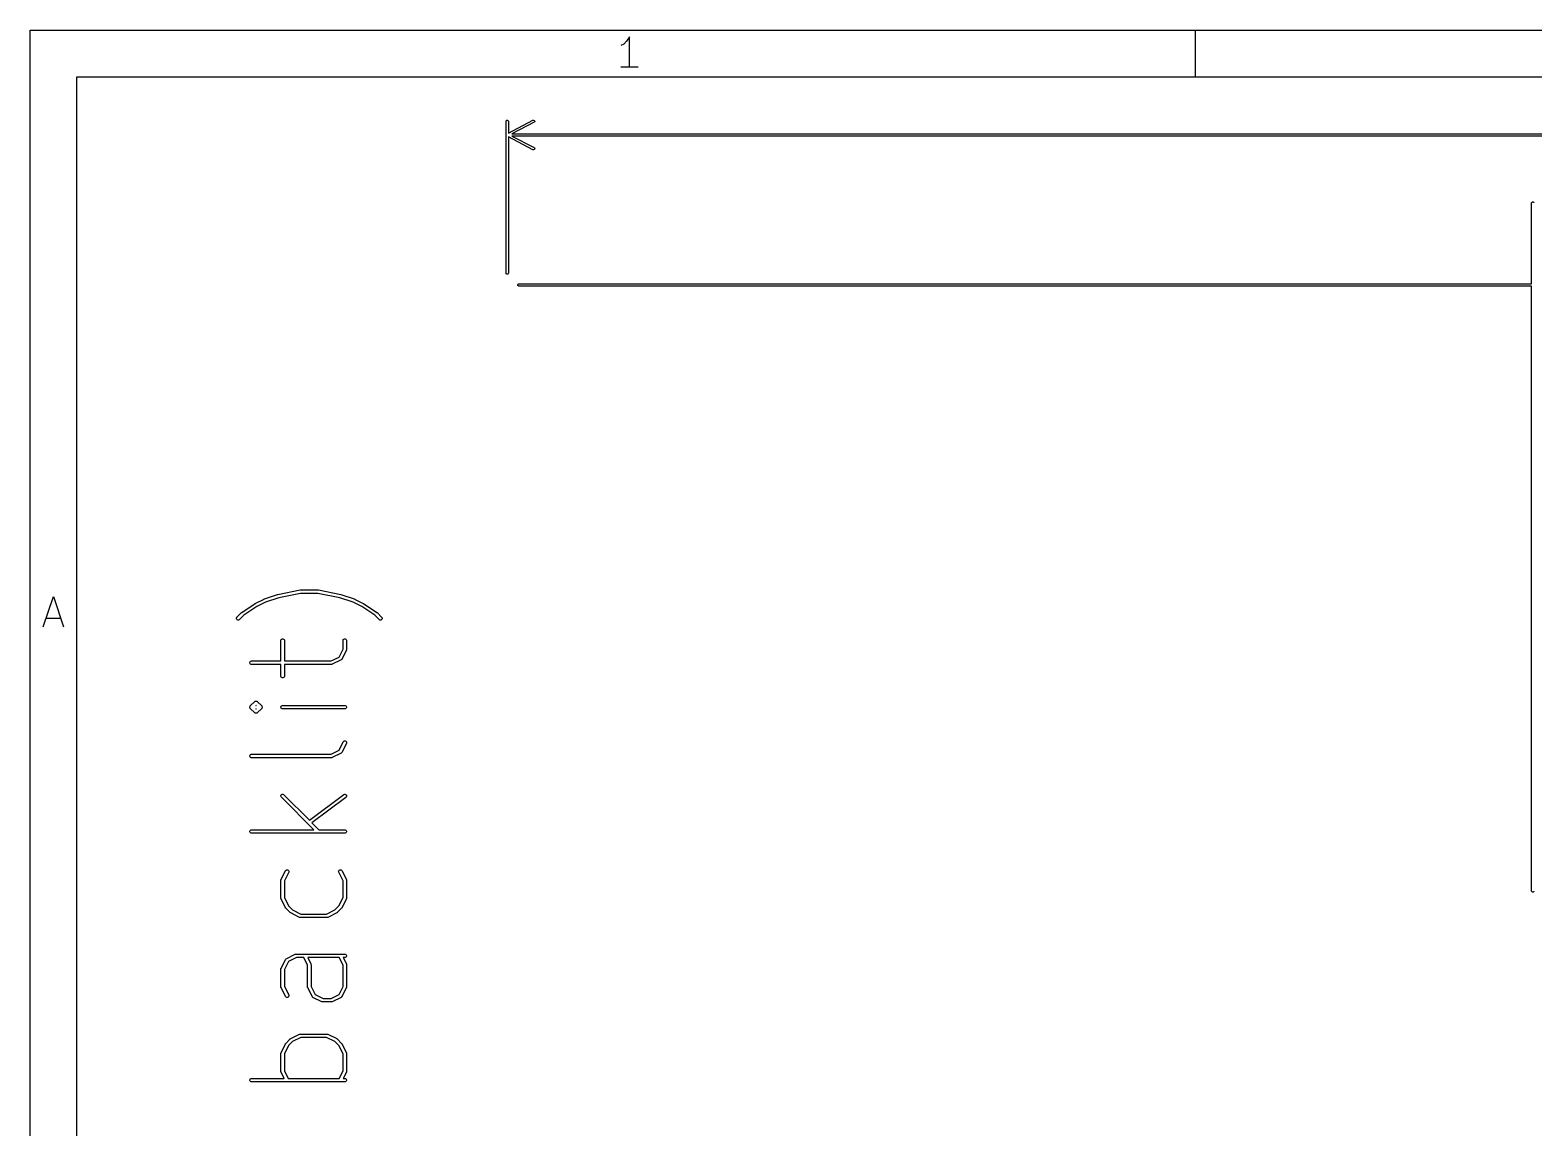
# Model space of a CAD drawing. Header units: inches. Extents: x 0.4 to 11.3, y -7.9 to -0.4.
# Drawn here: x 0.394 to 2.934, y -2.248 to -0.394 of the extents above; entities that cross this region are included whole.
import ezdxf

# ---------------------------------------------------------------- set-up
doc = ezdxf.new("R2010")
doc.units = ezdxf.units.IN
doc.header["$MEASUREMENT"] = 0
doc.layers.add('User.Drawings', color=9, linetype='CONTINUOUS', true_color=0xc2c2c2)

msp = doc.modelspace()

# ---------------------------------------------------------------- linework, layer by layer
at = {"layer": 'BLACK', "linetype": 'CONTINUOUS'}
for p, q in [((0.3937, -0.3937), (11.2993, -0.3937)), ((0.3937, -7.8743), (0.3937, -0.3937)), ((1.4062, -0.4053), (1.4013, -0.4126)), ((1.4062, -0.4564), (1.4062, -0.4053)), ((2.3622, -0.4724), (2.3622, -0.3937)), ((1.3965, -0.4174), (1.3916, -0.4199)), ((1.4013, -0.4126), (1.3965, -0.4174)), ((1.4208, -0.4564), (1.3916, -0.4564)), ((0.4724, -0.4724), (11.2206, -0.4724)), ((0.4724, -7.7956), (0.4724, -0.4724)), ((0.416, -1.4013), (0.4331, -1.3501)), ((0.4331, -1.3501), (0.4501, -1.4013)), ((0.4209, -1.3867), (0.4453, -1.3867))]:
    msp.add_line(p, q, dxfattribs=at)
at = {"layer": 'User.Drawings', "linetype": 'CONTINUOUS'}
for p, q in [((1.1977, -0.5478), (1.1978, -0.547)), ((1.1977, -0.8044), (1.1977, -0.5478)), ((1.1978, -0.547), (1.1989, -0.546)), ((1.1989, -0.546), (1.2004, -0.546)), ((1.2004, -0.546), (1.2015, -0.547)), ((1.2015, -0.547), (1.2016, -0.5478)), ((1.2016, -0.5676), (1.2431, -0.546)), ((1.2016, -0.5478), (1.2016, -0.5676)), ((1.2449, -0.5495), (1.2077, -0.5689)), ((1.2431, -0.546), (1.2438, -0.5458)), ((1.2438, -0.5458), (1.2453, -0.5463)), ((1.2455, -0.549), (1.2449, -0.5495)), ((1.2453, -0.5463), (1.246, -0.5476)), ((1.246, -0.5476), (1.2455, -0.549)), ((1.2431, -0.5957), (1.2016, -0.5741)), ((1.2016, -0.5741), (1.2016, -0.8044)), ((1.2077, -0.5689), (5.6992, -0.5689)), ((5.6992, -0.5728), (1.2077, -0.5728)), ((1.2077, -0.5728), (1.2449, -0.5922)), ((1.2438, -0.5959), (1.2431, -0.5957)), ((1.2453, -0.5955), (1.2438, -0.5959)), ((1.2449, -0.5922), (1.2455, -0.5927)), ((1.246, -0.5941), (1.2453, -0.5955)), ((1.2455, -0.5927), (1.246, -0.5941)), ((2.93, -0.6856), (2.9301, -0.6848)), ((2.93, -0.8221), (2.93, -0.6856)), ((2.9301, -0.6848), (2.9312, -0.6838)), ((2.9312, -0.6838), (2.9327, -0.6838)), ((2.9327, -0.6838), (2.9338, -0.6848)), ((2.9338, -0.6848), (2.9339, -0.6856)), ((1.1978, -0.8051), (1.1977, -0.8044)), ((1.1989, -0.8062), (1.1978, -0.8051)), ((1.2004, -0.8062), (1.1989, -0.8062)), ((1.2015, -0.8051), (1.2004, -0.8062)), ((1.2016, -0.8044), (1.2015, -0.8051)), ((1.2175, -0.8233), (1.2186, -0.8222)), ((1.2175, -0.8248), (1.2175, -0.8233)), ((1.2186, -0.8259), (1.2175, -0.8248)), ((1.2186, -0.8222), (1.2193, -0.8221)), ((1.2193, -0.826), (1.2186, -0.8259)), ((1.2193, -0.8221), (2.93, -0.8221)), ((2.93, -0.826), (1.2193, -0.826)), ((2.93, -1.8477), (2.93, -0.826)), ((0.8122, -1.3468), (0.8497, -1.3393)), ((0.8506, -1.3451), (0.8136, -1.3526)), ((0.8497, -1.3393), (0.8497, -1.3393)), ((0.8497, -1.3393), (0.8497, -1.3393)), ((0.8497, -1.3393), (0.85, -1.3393)), ((0.85, -1.3393), (0.8503, -1.3392)), ((0.8503, -1.3392), (0.8503, -1.3392)), ((0.8503, -1.3392), (0.8503, -1.3392)), ((0.8503, -1.3392), (0.8803, -1.3392)), ((0.88, -1.3451), (0.8506, -1.3451)), ((0.917, -1.3526), (0.88, -1.3451)), ((0.8803, -1.3392), (0.8803, -1.3392)), ((0.8803, -1.3392), (0.8806, -1.3393)), ((0.8803, -1.3392), (0.8803, -1.3392)), ((0.8806, -1.3393), (0.8809, -1.3393)), ((0.8809, -1.3393), (0.8809, -1.3393)), ((0.8809, -1.3393), (0.8809, -1.3393)), ((0.8809, -1.3393), (0.9184, -1.3468)), ((0.7512, -1.3772), (0.7737, -1.3622)), ((0.7768, -1.3673), (0.7547, -1.382)), ((0.7737, -1.3622), (0.7738, -1.3622)), ((0.7738, -1.3622), (0.774, -1.3621)), ((0.774, -1.3621), (0.789, -1.3546)), ((0.7915, -1.3599), (0.7768, -1.3673)), ((0.789, -1.3546), (0.7892, -1.3545)), ((0.7892, -1.3545), (0.7894, -1.3544)), ((0.7894, -1.3544), (0.8119, -1.3469)), ((0.8136, -1.3526), (0.7915, -1.3599)), ((0.8119, -1.3469), (0.8121, -1.3469)), ((0.8121, -1.3469), (0.8122, -1.3468)), ((0.9392, -1.3599), (0.917, -1.3526)), ((0.9184, -1.3468), (0.9186, -1.3469)), ((0.9186, -1.3469), (0.9187, -1.3469)), ((0.9187, -1.3469), (0.9412, -1.3544)), ((0.9538, -1.3673), (0.9392, -1.3599)), ((0.9412, -1.3544), (0.9414, -1.3545)), ((0.9414, -1.3545), (0.9416, -1.3546)), ((0.9416, -1.3546), (0.9566, -1.3621)), ((0.9759, -1.382), (0.9538, -1.3673)), ((0.9566, -1.3621), (0.9568, -1.3622)), ((0.9568, -1.3622), (0.9569, -1.3622)), ((0.9569, -1.3622), (0.9794, -1.3772)), ((0.7424, -1.3866), (0.7429, -1.3856)), ((0.7424, -1.3878), (0.7424, -1.3866)), ((0.7429, -1.3888), (0.7424, -1.3878)), ((0.7429, -1.3856), (0.7432, -1.3851)), ((0.7437, -1.3896), (0.7429, -1.3888)), ((0.7432, -1.3851), (0.7507, -1.3776)), ((0.7447, -1.3901), (0.7437, -1.3896)), ((0.7459, -1.3901), (0.7447, -1.3901)), ((0.747, -1.3896), (0.7459, -1.3901)), ((0.7474, -1.3893), (0.747, -1.3896)), ((0.7547, -1.382), (0.7474, -1.3893)), ((0.7507, -1.3776), (0.751, -1.3774)), ((0.7507, -1.3776), (0.7507, -1.3776)), ((0.7507, -1.3776), (0.7507, -1.3776)), ((0.751, -1.3774), (0.7512, -1.3772)), ((0.7512, -1.3772), (0.7512, -1.3772)), ((0.7512, -1.3772), (0.7512, -1.3772)), ((0.9832, -1.3893), (0.9759, -1.382)), ((0.9794, -1.3772), (0.9794, -1.3772)), ((0.9794, -1.3772), (0.9794, -1.3772)), ((0.9794, -1.3772), (0.9797, -1.3774)), ((0.9797, -1.3774), (0.9799, -1.3776)), ((0.9799, -1.3776), (0.9799, -1.3776)), ((0.9799, -1.3776), (0.9799, -1.3776)), ((0.9799, -1.3776), (0.9874, -1.3851)), ((0.9837, -1.3896), (0.9832, -1.3893)), ((0.9847, -1.3901), (0.9837, -1.3896)), ((0.9859, -1.3901), (0.9847, -1.3901)), ((0.9869, -1.3896), (0.9859, -1.3901)), ((0.9877, -1.3888), (0.9869, -1.3896)), ((0.9874, -1.3851), (0.9877, -1.3856)), ((0.9877, -1.3856), (0.9882, -1.3866)), ((0.9882, -1.3878), (0.9877, -1.3888)), ((0.9882, -1.3866), (0.9882, -1.3878)), ((0.8179, -1.423), (0.8187, -1.4222)), ((0.8187, -1.4222), (0.8197, -1.4218)), ((0.8197, -1.4218), (0.8209, -1.4218)), ((0.8209, -1.4218), (0.822, -1.4222)), ((0.822, -1.4222), (0.8228, -1.423)), ((0.9228, -1.423), (0.9237, -1.4222)), ((0.9237, -1.4222), (0.9247, -1.4218)), ((0.9247, -1.4218), (0.9259, -1.4218)), ((0.9259, -1.4218), (0.9269, -1.4222)), ((0.9269, -1.4222), (0.9278, -1.423)), ((0.8174, -1.4241), (0.8179, -1.423)), ((0.8174, -1.4247), (0.8174, -1.4241)), ((0.8174, -1.4592), (0.8174, -1.4247)), ((0.8228, -1.423), (0.8232, -1.4241)), ((0.8232, -1.4241), (0.8233, -1.4247)), ((0.8233, -1.4247), (0.8233, -1.4592)), ((0.9156, -1.4525), (0.9223, -1.439)), ((0.9279, -1.441), (0.9204, -1.456)), ((0.9223, -1.4247), (0.9224, -1.4241)), ((0.9223, -1.439), (0.9223, -1.4247)), ((0.9224, -1.4241), (0.9228, -1.423)), ((0.9278, -1.423), (0.9282, -1.4241)), ((0.9282, -1.4405), (0.9279, -1.441)), ((0.9282, -1.4241), (0.9283, -1.4247)), ((0.9283, -1.4397), (0.9282, -1.4403)), ((0.9282, -1.4403), (0.9282, -1.4404)), ((0.9282, -1.4404), (0.9282, -1.4405)), ((0.9283, -1.4247), (0.9283, -1.4397)), ((0.7649, -1.4616), (0.7654, -1.4605)), ((0.7649, -1.4628), (0.7649, -1.4616)), ((0.7654, -1.4638), (0.7649, -1.4628)), ((0.7654, -1.4605), (0.7662, -1.4597)), ((0.7662, -1.4646), (0.7654, -1.4638)), ((0.7662, -1.4597), (0.7672, -1.4593)), ((0.7672, -1.4651), (0.7662, -1.4646)), ((0.7672, -1.4593), (0.7678, -1.4592)), ((0.7678, -1.4651), (0.7672, -1.4651)), ((0.7678, -1.4592), (0.8174, -1.4592)), ((0.8174, -1.4651), (0.7678, -1.4651)), ((0.8174, -1.4847), (0.8174, -1.4651)), ((0.8233, -1.4592), (0.9021, -1.4592)), ((0.9028, -1.4651), (0.8233, -1.4651)), ((0.8233, -1.4651), (0.8233, -1.4847)), ((0.9021, -1.4592), (0.9156, -1.4525)), ((0.9034, -1.4651), (0.9028, -1.4651)), ((0.9035, -1.465), (0.9034, -1.4651)), ((0.9036, -1.465), (0.9035, -1.465)), ((0.9041, -1.4648), (0.9036, -1.465)), ((0.9191, -1.4573), (0.9041, -1.4648)), ((0.9192, -1.4573), (0.9191, -1.4573)), ((0.9193, -1.4572), (0.9192, -1.4573)), ((0.9196, -1.457), (0.9193, -1.4572)), ((0.9193, -1.4572), (0.9193, -1.4572)), ((0.9199, -1.4567), (0.9196, -1.457)), ((0.9201, -1.4565), (0.9199, -1.4567)), ((0.9203, -1.4562), (0.9201, -1.4565)), ((0.9204, -1.4561), (0.9203, -1.4562)), ((0.9204, -1.456), (0.9204, -1.4561)), ((0.9204, -1.4561), (0.9204, -1.4561)), ((0.8174, -1.4853), (0.8174, -1.4847)), ((0.8179, -1.4863), (0.8174, -1.4853)), ((0.8187, -1.4871), (0.8179, -1.4863)), ((0.8197, -1.4876), (0.8187, -1.4871)), ((0.8209, -1.4876), (0.8197, -1.4876)), ((0.822, -1.4871), (0.8209, -1.4876)), ((0.8228, -1.4863), (0.822, -1.4871)), ((0.8232, -1.4853), (0.8228, -1.4863)), ((0.8233, -1.4847), (0.8232, -1.4853)), ((0.7649, -1.5366), (0.7654, -1.5355)), ((0.7649, -1.5377), (0.7649, -1.5366)), ((0.7649, -1.5366), (0.7649, -1.5366)), ((0.7654, -1.5388), (0.7649, -1.5377)), ((0.7654, -1.5355), (0.7657, -1.5351)), ((0.7657, -1.5393), (0.7654, -1.5388)), ((0.7657, -1.5351), (0.7732, -1.5276)), ((0.7732, -1.5468), (0.7657, -1.5393)), ((0.7732, -1.5276), (0.7737, -1.5272)), ((0.7737, -1.5471), (0.7732, -1.5468)), ((0.7737, -1.5272), (0.7744, -1.5269)), ((0.7737, -1.5272), (0.7737, -1.5272)), ((0.7747, -1.5476), (0.7737, -1.5471)), ((0.7744, -1.5269), (0.7747, -1.5268)), ((0.7747, -1.5268), (0.7759, -1.5268)), ((0.7759, -1.5476), (0.7747, -1.5476)), ((0.7753, -1.5338), (0.775, -1.5342)), ((0.775, -1.5342), (0.7757, -1.5342)), ((0.7757, -1.5401), (0.775, -1.5401)), ((0.775, -1.5401), (0.7753, -1.5405)), ((0.7757, -1.5342), (0.7753, -1.5338)), ((0.7753, -1.5405), (0.7757, -1.5401)), ((0.7759, -1.5268), (0.7759, -1.5268)), ((0.7759, -1.5268), (0.777, -1.5272)), ((0.777, -1.5471), (0.7759, -1.5476)), ((0.7759, -1.5476), (0.7759, -1.5476)), ((0.777, -1.5272), (0.7774, -1.5276)), ((0.7774, -1.5468), (0.777, -1.5471)), ((0.777, -1.5471), (0.777, -1.5471)), ((0.7774, -1.5276), (0.7849, -1.5351)), ((0.7849, -1.5393), (0.7774, -1.5468)), ((0.7849, -1.5351), (0.7853, -1.5355)), ((0.7853, -1.5388), (0.7849, -1.5393)), ((0.7853, -1.5355), (0.7853, -1.5355)), ((0.7853, -1.5355), (0.7857, -1.5366)), ((0.7857, -1.5377), (0.7853, -1.5388)), ((0.7857, -1.5366), (0.7857, -1.5377)), ((0.8174, -1.5366), (0.8179, -1.5355)), ((0.8174, -1.5377), (0.8174, -1.5366)), ((0.8179, -1.5388), (0.8174, -1.5377)), ((0.8179, -1.5355), (0.8187, -1.5347)), ((0.8187, -1.5396), (0.8179, -1.5388)), ((0.8187, -1.5347), (0.8197, -1.5343)), ((0.8197, -1.5401), (0.8187, -1.5396)), ((0.8197, -1.5343), (0.8203, -1.5342)), ((0.8203, -1.5401), (0.8197, -1.5401)), ((0.8203, -1.5342), (0.9253, -1.5342)), ((0.9253, -1.5401), (0.8203, -1.5401)), ((0.9253, -1.5342), (0.9259, -1.5343)), ((0.9259, -1.5401), (0.9253, -1.5401)), ((0.9259, -1.5343), (0.9269, -1.5347)), ((0.9269, -1.5396), (0.9259, -1.5401)), ((0.9269, -1.5347), (0.9278, -1.5355)), ((0.9278, -1.5388), (0.9269, -1.5396)), ((0.9278, -1.5355), (0.9282, -1.5366)), ((0.9282, -1.5377), (0.9278, -1.5388)), ((0.9282, -1.5366), (0.9282, -1.5377)), ((0.9156, -1.61), (0.9227, -1.5958)), ((0.9279, -1.5985), (0.9204, -1.6135)), ((0.9227, -1.5958), (0.923, -1.5954)), ((0.923, -1.5954), (0.9238, -1.5946)), ((0.9238, -1.5946), (0.9249, -1.5942)), ((0.9249, -1.5942), (0.9261, -1.5943)), ((0.9261, -1.5943), (0.9271, -1.5948)), ((0.9271, -1.5948), (0.9279, -1.5957)), ((0.9279, -1.5957), (0.9282, -1.5968)), ((0.9282, -1.5979), (0.9279, -1.5985)), ((0.9282, -1.5968), (0.9282, -1.5979)), ((0.7649, -1.6191), (0.7654, -1.618)), ((0.7649, -1.6202), (0.7649, -1.6191)), ((0.7654, -1.6213), (0.7649, -1.6202)), ((0.7654, -1.618), (0.7662, -1.6172)), ((0.7662, -1.6221), (0.7654, -1.6213)), ((0.7662, -1.6172), (0.7672, -1.6168)), ((0.7672, -1.6226), (0.7662, -1.6221)), ((0.7672, -1.6168), (0.7678, -1.6167)), ((0.7678, -1.6226), (0.7672, -1.6226)), ((0.7678, -1.6167), (0.9021, -1.6167)), ((0.9028, -1.6226), (0.7678, -1.6226)), ((0.9021, -1.6167), (0.9156, -1.61)), ((0.9034, -1.6226), (0.9028, -1.6226)), ((0.9035, -1.6225), (0.9034, -1.6226)), ((0.9036, -1.6225), (0.9035, -1.6225)), ((0.9041, -1.6223), (0.9036, -1.6225)), ((0.9191, -1.6148), (0.9041, -1.6223)), ((0.9192, -1.6147), (0.9191, -1.6148)), ((0.9193, -1.6147), (0.9192, -1.6147)), ((0.9196, -1.6145), (0.9193, -1.6147)), ((0.9193, -1.6147), (0.9193, -1.6147)), ((0.9199, -1.6142), (0.9196, -1.6145)), ((0.9201, -1.614), (0.9199, -1.6142)), ((0.9203, -1.6137), (0.9201, -1.614)), ((0.9204, -1.6136), (0.9203, -1.6137)), ((0.9204, -1.6135), (0.9204, -1.6136)), ((0.9204, -1.6136), (0.9204, -1.6136)), ((0.8174, -1.6866), (0.8179, -1.6855)), ((0.8174, -1.6877), (0.8174, -1.6866)), ((0.8179, -1.6888), (0.8174, -1.6877)), ((0.8179, -1.6855), (0.8187, -1.6847)), ((0.8182, -1.6892), (0.8179, -1.6888)), ((0.8732, -1.7442), (0.8182, -1.6892)), ((0.8187, -1.6847), (0.8197, -1.6843)), ((0.8197, -1.6843), (0.8209, -1.6843)), ((0.8209, -1.6843), (0.822, -1.6847)), ((0.822, -1.6847), (0.8224, -1.6851)), ((0.8224, -1.6851), (0.8656, -1.7282)), ((0.8656, -1.7282), (0.9235, -1.6848)), ((0.9271, -1.6895), (0.8698, -1.7325)), ((0.9235, -1.6848), (0.924, -1.6845)), ((0.924, -1.6845), (0.9251, -1.6842)), ((0.9251, -1.6842), (0.9263, -1.6844)), ((0.9263, -1.6844), (0.9273, -1.685)), ((0.9275, -1.6891), (0.9271, -1.6895)), ((0.9273, -1.685), (0.928, -1.6859)), ((0.9281, -1.6881), (0.9275, -1.6891)), ((0.928, -1.6859), (0.9283, -1.687)), ((0.9283, -1.687), (0.9281, -1.6881)), ((0.7649, -1.7466), (0.7654, -1.7455)), ((0.7649, -1.7477), (0.7649, -1.7466)), ((0.7654, -1.7488), (0.7649, -1.7477)), ((0.7654, -1.7455), (0.7662, -1.7447)), ((0.7662, -1.7496), (0.7654, -1.7488)), ((0.7662, -1.7447), (0.7672, -1.7442)), ((0.7672, -1.75), (0.7662, -1.7496)), ((0.7672, -1.7442), (0.7678, -1.7442)), ((0.7678, -1.7501), (0.7672, -1.75)), ((0.7678, -1.7442), (0.8732, -1.7442)), ((0.9253, -1.7501), (0.7678, -1.7501)), ((0.8698, -1.7325), (0.8815, -1.7442)), ((0.8815, -1.7442), (0.9253, -1.7442)), ((0.9253, -1.7442), (0.9259, -1.7442)), ((0.9259, -1.75), (0.9253, -1.7501)), ((0.9259, -1.7442), (0.9269, -1.7447)), ((0.9269, -1.7496), (0.9259, -1.75)), ((0.9269, -1.7447), (0.9278, -1.7455)), ((0.9278, -1.7488), (0.9269, -1.7496)), ((0.9278, -1.7455), (0.9282, -1.7466)), ((0.9282, -1.7477), (0.9278, -1.7488)), ((0.9282, -1.7466), (0.9282, -1.7477)), ((0.8175, -1.8289), (0.8177, -1.8283)), ((0.8175, -1.829), (0.8175, -1.8289)), ((0.8177, -1.8283), (0.8252, -1.8133)), ((0.8305, -1.816), (0.8233, -1.8303)), ((0.8252, -1.8133), (0.8255, -1.8128)), ((0.8255, -1.8128), (0.8264, -1.8121)), ((0.8264, -1.8121), (0.8274, -1.8117)), ((0.8274, -1.8117), (0.8286, -1.8118)), ((0.8286, -1.8118), (0.8296, -1.8123)), ((0.8296, -1.8123), (0.8304, -1.8132)), ((0.8304, -1.8132), (0.8307, -1.8143)), ((0.8307, -1.8154), (0.8305, -1.816)), ((0.8307, -1.8143), (0.8307, -1.8154)), ((0.9149, -1.8143), (0.9152, -1.8132)), ((0.915, -1.8154), (0.9149, -1.8143)), ((0.9152, -1.816), (0.915, -1.8154)), ((0.9152, -1.8132), (0.916, -1.8123)), ((0.9223, -1.8303), (0.9152, -1.816)), ((0.916, -1.8123), (0.917, -1.8118)), ((0.917, -1.8118), (0.9182, -1.8117)), ((0.9182, -1.8117), (0.9193, -1.8121)), ((0.9193, -1.8121), (0.9201, -1.8128)), ((0.9201, -1.8128), (0.9204, -1.8133)), ((0.9204, -1.8133), (0.9279, -1.8283)), ((0.9279, -1.8283), (0.9282, -1.8289)), ((0.9282, -1.8289), (0.9282, -1.829)), ((0.8174, -1.8291), (0.8175, -1.829)), ((0.8174, -1.8296), (0.8174, -1.8291)), ((0.8174, -1.8596), (0.8174, -1.8296)), ((0.8233, -1.8303), (0.8233, -1.8589)), ((0.9223, -1.8589), (0.9223, -1.8303)), ((0.9282, -1.829), (0.9282, -1.8291)), ((0.9282, -1.8291), (0.9283, -1.8296)), ((0.9283, -1.8296), (0.9283, -1.8596)), ((2.9301, -1.8484), (2.93, -1.8477)), ((2.9312, -1.8495), (2.9301, -1.8484)), ((2.9327, -1.8495), (2.9312, -1.8495)), ((2.9338, -1.8484), (2.9327, -1.8495)), ((2.9339, -1.8477), (2.9338, -1.8484)), ((0.8174, -1.8602), (0.8174, -1.8596)), ((0.8175, -1.8603), (0.8174, -1.8602)), ((0.8175, -1.8604), (0.8175, -1.8603)), ((0.8177, -1.861), (0.8175, -1.8604)), ((0.8252, -1.876), (0.8177, -1.861)), ((0.8233, -1.8589), (0.8302, -1.8729)), ((0.8253, -1.8762), (0.8252, -1.876)), ((0.8254, -1.8763), (0.8253, -1.8762)), ((0.8254, -1.8764), (0.8254, -1.8763)), ((0.8255, -1.8764), (0.8254, -1.8764)), ((0.8255, -1.8765), (0.8255, -1.8764)), ((0.8257, -1.8767), (0.8255, -1.8765)), ((0.8332, -1.8842), (0.8257, -1.8767)), ((0.8302, -1.8729), (0.8371, -1.8797)), ((0.9086, -1.8797), (0.9154, -1.8729)), ((0.9199, -1.8767), (0.9124, -1.8842)), ((0.9154, -1.8729), (0.9223, -1.8589)), ((0.9201, -1.8765), (0.9199, -1.8767)), ((0.9202, -1.8764), (0.9201, -1.8764)), ((0.9201, -1.8764), (0.9201, -1.8765)), ((0.9203, -1.8763), (0.9202, -1.8764)), ((0.9204, -1.876), (0.9203, -1.8762)), ((0.9203, -1.8762), (0.9203, -1.8763)), ((0.9279, -1.861), (0.9204, -1.876)), ((0.9282, -1.8604), (0.9279, -1.861)), ((0.9283, -1.8596), (0.9282, -1.8602)), ((0.9282, -1.8602), (0.9282, -1.8603)), ((0.9282, -1.8603), (0.9282, -1.8604)), ((0.8335, -1.8844), (0.8332, -1.8842)), ((0.8335, -1.8845), (0.8335, -1.8844)), ((0.8336, -1.8845), (0.8335, -1.8845)), ((0.8337, -1.8846), (0.8336, -1.8845)), ((0.834, -1.8848), (0.8337, -1.8846)), ((0.8337, -1.8846), (0.8337, -1.8846)), ((0.849, -1.8923), (0.834, -1.8848)), ((0.8371, -1.8797), (0.851, -1.8867)), ((0.8495, -1.8925), (0.849, -1.8923)), ((0.8496, -1.8925), (0.8495, -1.8925)), ((0.8497, -1.8925), (0.8496, -1.8925)), ((0.8503, -1.8926), (0.8497, -1.8925)), ((0.8953, -1.8926), (0.8503, -1.8926)), ((0.851, -1.8867), (0.8946, -1.8867)), ((0.8946, -1.8867), (0.9086, -1.8797)), ((0.8959, -1.8925), (0.8953, -1.8926)), ((0.896, -1.8925), (0.8959, -1.8925)), ((0.8961, -1.8925), (0.896, -1.8925)), ((0.8966, -1.8923), (0.8961, -1.8925)), ((0.9116, -1.8848), (0.8966, -1.8923)), ((0.9119, -1.8846), (0.9116, -1.8848)), ((0.912, -1.8845), (0.9119, -1.8846)), ((0.9119, -1.8846), (0.9119, -1.8846)), ((0.9121, -1.8845), (0.912, -1.8845)), ((0.9122, -1.8844), (0.9121, -1.8845)), ((0.9124, -1.8842), (0.9122, -1.8844)), ((0.8265, -1.962), (0.8415, -1.9545)), ((0.8415, -1.9545), (0.842, -1.9543)), ((0.842, -1.9543), (0.8421, -1.9543)), ((0.8421, -1.9543), (0.8422, -1.9542)), ((0.8422, -1.9542), (0.8428, -1.9542)), ((0.8428, -1.9542), (0.9253, -1.9542)), ((0.9253, -1.9542), (0.9259, -1.9542)), ((0.9259, -1.9542), (0.9269, -1.9547)), ((0.9269, -1.9547), (0.9278, -1.9555)), ((0.9278, -1.9555), (0.9282, -1.9565)), ((0.8174, -1.979), (0.8175, -1.9789)), ((0.8174, -1.9796), (0.8174, -1.979)), ((0.8174, -2.0096), (0.8174, -1.9796)), ((0.8175, -1.9788), (0.8177, -1.9783)), ((0.8175, -1.9789), (0.8175, -1.9788)), ((0.8177, -1.9783), (0.8252, -1.9633)), ((0.83, -1.9668), (0.8233, -1.9803)), ((0.8233, -1.9803), (0.8233, -2.0089)), ((0.8252, -1.9632), (0.8253, -1.9631)), ((0.8252, -1.9633), (0.8252, -1.9632)), ((0.8252, -1.9632), (0.8252, -1.9632)), ((0.8253, -1.9631), (0.8255, -1.9628)), ((0.8255, -1.9628), (0.8258, -1.9626)), ((0.8258, -1.9626), (0.826, -1.9623)), ((0.826, -1.9623), (0.8263, -1.9621)), ((0.8263, -1.9621), (0.8264, -1.9621)), ((0.8264, -1.9621), (0.8264, -1.962)), ((0.8264, -1.962), (0.8265, -1.962)), ((0.8435, -1.9601), (0.83, -1.9668)), ((0.856, -1.9601), (0.8435, -1.9601)), ((0.8624, -1.9728), (0.856, -1.9601)), ((0.8624, -2.0096), (0.8624, -1.9728)), ((0.916, -1.9601), (0.8626, -1.9601)), ((0.8626, -1.9601), (0.868, -1.9708)), ((0.868, -1.9708), (0.8682, -1.9713)), ((0.8682, -1.9713), (0.8682, -1.9714)), ((0.8682, -1.9714), (0.8682, -1.9715)), ((0.8682, -1.9715), (0.8683, -1.9721)), ((0.8683, -1.9721), (0.8683, -2.0089)), ((0.9223, -1.9728), (0.916, -1.9601)), ((0.9223, -2.0089), (0.9223, -1.9728)), ((0.9253, -1.9601), (0.9226, -1.9601)), ((0.9226, -1.9601), (0.9279, -1.9708)), ((0.9259, -1.96), (0.9253, -1.9601)), ((0.9269, -1.9596), (0.9259, -1.96)), ((0.9278, -1.9588), (0.9269, -1.9596)), ((0.9282, -1.9577), (0.9278, -1.9588)), ((0.9279, -1.9708), (0.9282, -1.9713)), ((0.9282, -1.9565), (0.9282, -1.9577)), ((0.9282, -1.9713), (0.9282, -1.9714)), ((0.9282, -1.9714), (0.9282, -1.9715)), ((0.9282, -1.9715), (0.9283, -1.9721)), ((0.9283, -1.9721), (0.9283, -2.0096)), ((0.8174, -2.0102), (0.8174, -2.0096)), ((0.8175, -2.0103), (0.8174, -2.0102)), ((0.8175, -2.0104), (0.8175, -2.0103)), ((0.8177, -2.0109), (0.8175, -2.0104)), ((0.8252, -2.0259), (0.8177, -2.0109)), ((0.8233, -2.0089), (0.8305, -2.0233)), ((0.8255, -2.0264), (0.8252, -2.0259)), ((0.8264, -2.0272), (0.8255, -2.0264)), ((0.8274, -2.0275), (0.8264, -2.0272)), ((0.8286, -2.0275), (0.8274, -2.0275)), ((0.8296, -2.0269), (0.8286, -2.0275)), ((0.8304, -2.0261), (0.8296, -2.0269)), ((0.8307, -2.025), (0.8304, -2.0261)), ((0.8305, -2.0233), (0.8307, -2.0238)), ((0.8307, -2.0238), (0.8307, -2.025)), ((0.8624, -2.0102), (0.8624, -2.0096)), ((0.8625, -2.0103), (0.8624, -2.0102)), ((0.8625, -2.0104), (0.8625, -2.0103)), ((0.8627, -2.0109), (0.8625, -2.0104)), ((0.8702, -2.0259), (0.8627, -2.0109)), ((0.8683, -2.0089), (0.875, -2.0224)), ((0.8702, -2.026), (0.8702, -2.0259)), ((0.8702, -2.0261), (0.8702, -2.026)), ((0.8703, -2.0261), (0.8702, -2.0261)), ((0.8705, -2.0264), (0.8703, -2.0261)), ((0.8708, -2.0267), (0.8705, -2.0264)), ((0.871, -2.0269), (0.8708, -2.0267)), ((0.8713, -2.0271), (0.871, -2.0269)), ((0.8713, -2.0272), (0.8713, -2.0271)), ((0.8714, -2.0272), (0.8713, -2.0272)), ((0.8715, -2.0273), (0.8714, -2.0272)), ((0.8865, -2.0348), (0.8715, -2.0273)), ((0.875, -2.0224), (0.8885, -2.0292)), ((0.8885, -2.0292), (0.9021, -2.0292)), ((0.9021, -2.0292), (0.9156, -2.0224)), ((0.9191, -2.0273), (0.9041, -2.0348)), ((0.9156, -2.0224), (0.9223, -2.0089)), ((0.9192, -2.0272), (0.9191, -2.0273)), ((0.9193, -2.0272), (0.9192, -2.0272)), ((0.9196, -2.0269), (0.9193, -2.0271)), ((0.9193, -2.0271), (0.9193, -2.0272)), ((0.9199, -2.0267), (0.9196, -2.0269)), ((0.9201, -2.0264), (0.9199, -2.0267)), ((0.9203, -2.0261), (0.9201, -2.0264)), ((0.9204, -2.0261), (0.9203, -2.0261)), ((0.9279, -2.0109), (0.9204, -2.0259)), ((0.9204, -2.0259), (0.9204, -2.026)), ((0.9204, -2.026), (0.9204, -2.0261)), ((0.9282, -2.0104), (0.9279, -2.0109)), ((0.9283, -2.0096), (0.9282, -2.0102)), ((0.9282, -2.0102), (0.9282, -2.0103)), ((0.9282, -2.0103), (0.9282, -2.0104)), ((0.887, -2.035), (0.8865, -2.0348)), ((0.8871, -2.035), (0.887, -2.035)), ((0.8872, -2.035), (0.8871, -2.035)), ((0.8878, -2.0351), (0.8872, -2.035)), ((0.9028, -2.0351), (0.8878, -2.0351)), ((0.9034, -2.035), (0.9028, -2.0351)), ((0.9035, -2.035), (0.9034, -2.035)), ((0.9036, -2.035), (0.9035, -2.035)), ((0.9041, -2.0348), (0.9036, -2.035)), ((0.8177, -2.1208), (0.8252, -2.1058)), ((0.8252, -2.1058), (0.8253, -2.1055)), ((0.8253, -2.1055), (0.8254, -2.1055)), ((0.8254, -2.1054), (0.8255, -2.1053)), ((0.8254, -2.1055), (0.8254, -2.1054)), ((0.8255, -2.1052), (0.8257, -2.105)), ((0.8255, -2.1053), (0.8255, -2.1052)), ((0.8257, -2.105), (0.8332, -2.0975)), ((0.8371, -2.102), (0.8302, -2.1088)), ((0.8332, -2.0975), (0.8335, -2.0973)), ((0.8335, -2.0973), (0.8336, -2.0972)), ((0.8335, -2.0973), (0.8335, -2.0973)), ((0.8336, -2.0972), (0.8337, -2.0971)), ((0.8337, -2.0971), (0.834, -2.097)), ((0.8337, -2.0971), (0.8337, -2.0971)), ((0.834, -2.097), (0.849, -2.0895)), ((0.851, -2.0951), (0.8371, -2.102)), ((0.849, -2.0895), (0.8495, -2.0893)), ((0.8495, -2.0893), (0.8496, -2.0892)), ((0.8496, -2.0892), (0.8497, -2.0892)), ((0.8497, -2.0892), (0.8503, -2.0892)), ((0.8503, -2.0892), (0.8953, -2.0892)), ((0.8946, -2.0951), (0.851, -2.0951)), ((0.9086, -2.102), (0.8946, -2.0951)), ((0.8953, -2.0892), (0.8959, -2.0892)), ((0.8959, -2.0892), (0.896, -2.0892)), ((0.896, -2.0892), (0.8961, -2.0893)), ((0.8961, -2.0893), (0.8966, -2.0895)), ((0.8966, -2.0895), (0.9116, -2.097)), ((0.9154, -2.1088), (0.9086, -2.102)), ((0.9116, -2.097), (0.9119, -2.0971)), ((0.9119, -2.0971), (0.9119, -2.0971)), ((0.9119, -2.0971), (0.912, -2.0972)), ((0.912, -2.0972), (0.9121, -2.0973)), ((0.9121, -2.0973), (0.9122, -2.0973)), ((0.9122, -2.0973), (0.9124, -2.0975)), ((0.9124, -2.0975), (0.9199, -2.105)), ((0.9199, -2.105), (0.9201, -2.1052)), ((0.9201, -2.1052), (0.9201, -2.1053)), ((0.9201, -2.1053), (0.9202, -2.1054)), ((0.9202, -2.1054), (0.9203, -2.1055)), ((0.9203, -2.1055), (0.9203, -2.1055)), ((0.9203, -2.1055), (0.9204, -2.1058)), ((0.9204, -2.1058), (0.9279, -2.1208)), ((0.8174, -2.1215), (0.8175, -2.1214)), ((0.8174, -2.1221), (0.8174, -2.1215)), ((0.8174, -2.1521), (0.8174, -2.1221)), ((0.8175, -2.1213), (0.8177, -2.1208)), ((0.8175, -2.1214), (0.8175, -2.1213)), ((0.8302, -2.1088), (0.8233, -2.1228)), ((0.8233, -2.1228), (0.8233, -2.1514)), ((0.9223, -2.1228), (0.9154, -2.1088)), ((0.9223, -2.1514), (0.9223, -2.1228)), ((0.9279, -2.1208), (0.9282, -2.1213)), ((0.9282, -2.1213), (0.9282, -2.1214)), ((0.9282, -2.1214), (0.9282, -2.1215)), ((0.9282, -2.1215), (0.9283, -2.1221)), ((0.9283, -2.1221), (0.9283, -2.1521)), ((0.8174, -2.1527), (0.8174, -2.1521)), ((0.8175, -2.1528), (0.8174, -2.1527)), ((0.8175, -2.1529), (0.8175, -2.1528)), ((0.8177, -2.1534), (0.8175, -2.1529)), ((0.823, -2.1641), (0.8177, -2.1534)), ((0.8233, -2.1514), (0.8296, -2.1641)), ((0.916, -2.1641), (0.9223, -2.1514)), ((0.9279, -2.1534), (0.9226, -2.1641)), ((0.9282, -2.1529), (0.9279, -2.1534)), ((0.9283, -2.1521), (0.9282, -2.1527)), ((0.9282, -2.1527), (0.9282, -2.1528)), ((0.9282, -2.1528), (0.9282, -2.1529)), ((0.7649, -2.1665), (0.7654, -2.1655)), ((0.7649, -2.1677), (0.7649, -2.1665)), ((0.7654, -2.1687), (0.7649, -2.1677)), ((0.7654, -2.1655), (0.7662, -2.1646)), ((0.7662, -2.1695), (0.7654, -2.1687)), ((0.7662, -2.1646), (0.7672, -2.1642)), ((0.7672, -2.17), (0.7662, -2.1695)), ((0.7672, -2.1642), (0.7678, -2.1641)), ((0.7678, -2.17), (0.7672, -2.17)), ((0.7678, -2.1641), (0.823, -2.1641)), ((0.9253, -2.17), (0.7678, -2.17)), ((0.8296, -2.1641), (0.916, -2.1641)), ((0.9226, -2.1641), (0.9253, -2.1641)), ((0.9253, -2.1641), (0.9259, -2.1642)), ((0.9259, -2.17), (0.9253, -2.17)), ((0.9259, -2.1642), (0.9269, -2.1646)), ((0.9269, -2.1695), (0.9259, -2.17)), ((0.9269, -2.1646), (0.9278, -2.1655)), ((0.9278, -2.1687), (0.9269, -2.1695)), ((0.9278, -2.1655), (0.9282, -2.1665)), ((0.9282, -2.1677), (0.9278, -2.1687)), ((0.9282, -2.1665), (0.9282, -2.1677))]:
    msp.add_line(p, q, dxfattribs=at)

doc.saveas('drawing.dxf')
